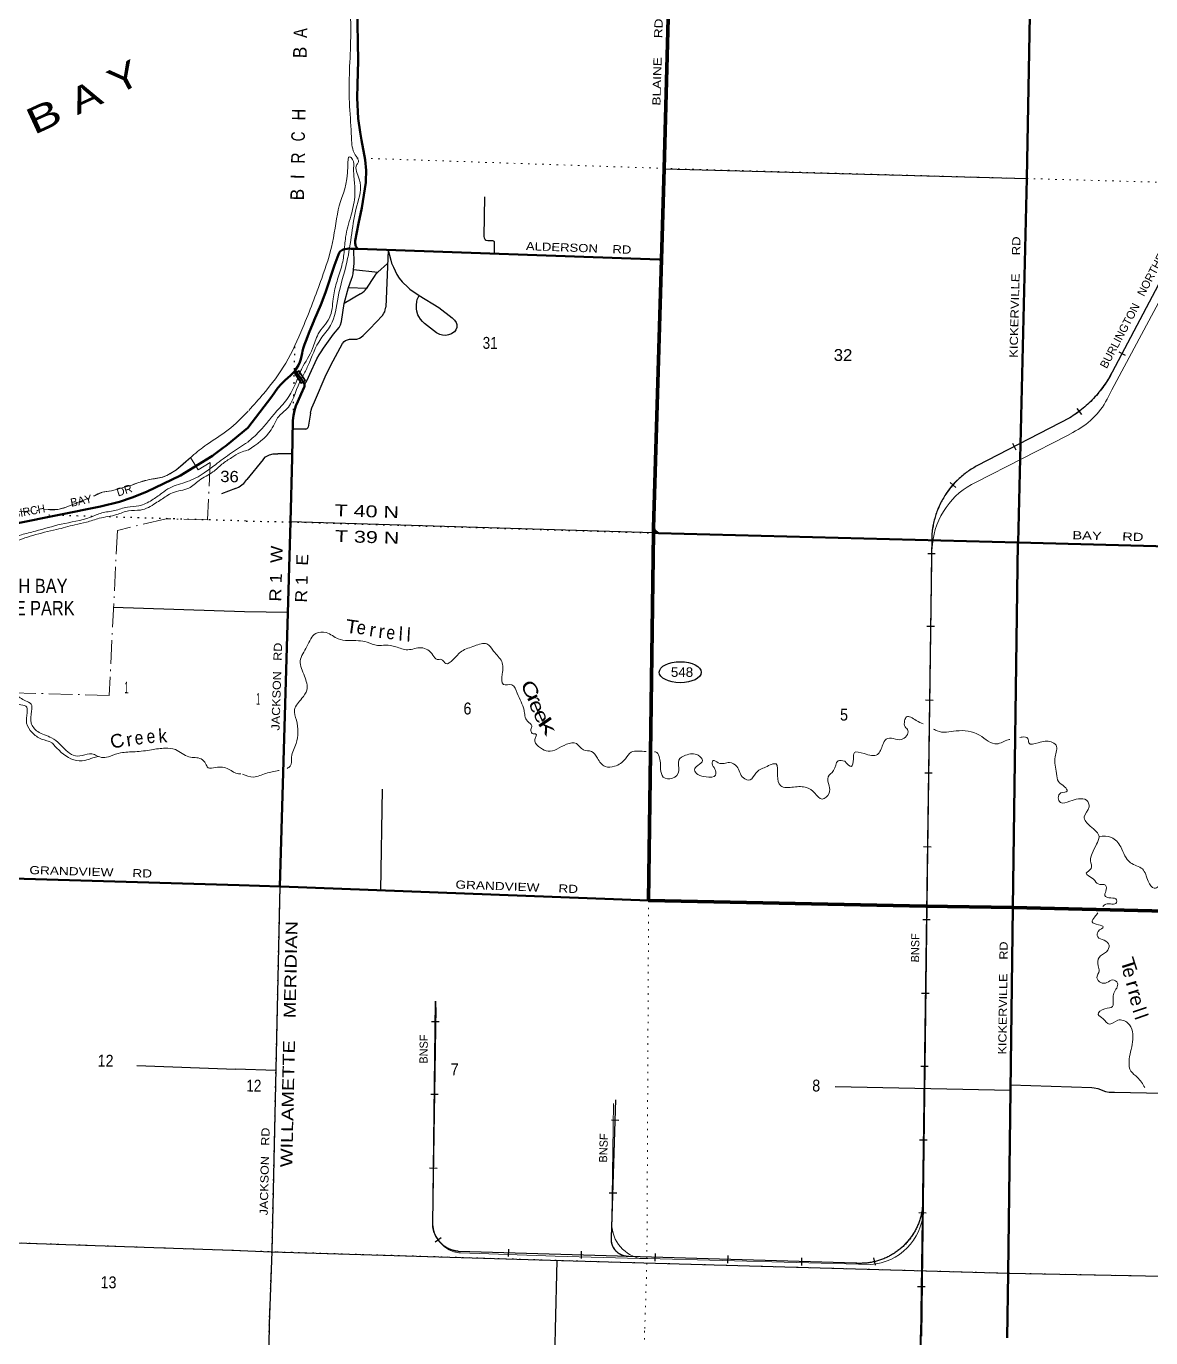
# Model space of a CAD drawing. Header units: feet. Extents: x -489137 to -242534, y 368785 to 558127.
# Drawn here: x -428352 to -411805, y 509412 to 528715 of the extents above; entities that cross this region are included whole.
import ezdxf
from ezdxf.enums import TextEntityAlignment as Align

# ---------------------------------------------------------------- set-up
doc = ezdxf.new("R2010")
doc.units = ezdxf.units.FT
doc.header["$LTSCALE"] = 70
doc.linetypes.add('DOT_DASHED', pattern=[7.7, 5, -1.2, 0.3, -1.2])
doc.linetypes.add('DOTTED', pattern=[1.5, 0.3, -1.2])
for name, color, linetype, lineweight in [('17', 7, 'Continuous', 25), ('23', 7, 'Continuous', 70), ('26', 7, 'Continuous', 40), ('27', 7, 'Continuous', 13), ('29', 7, 'Continuous', 25), ('34', 7, 'Continuous', 25), ('39', 7, 'Continuous', 13), ('44', 7, 'DOT_DASHED', 13), ('6', 7, 'DOTTED', 25), ('61', 7, 'Continuous', 13), ('7', 7, 'DOTTED', 13)]:
    doc.layers.add(name, color=color, linetype=linetype, lineweight=lineweight)
doc.layers.add('30', color=7, linetype='Continuous')
doc.layers.add('41', color=7, linetype='Continuous')

msp = doc.modelspace()

# ---------------------------------------------------------------- linework, layer by layer
at = {"layer": '17'}
msp.add_ellipse((-418728.13, 519207.63), major_axis=(-309.24, 1), ratio=0.500121, dxfattribs=at)
at = {"layer": '23'}
msp.add_line((-419194.21, 515847.13), (-419121.93, 521258.01), dxfattribs=at)
for points in [[(-419005.76, 525281.79), (-418967.14, 526619.25), (-418822.72, 531962.32)], [(-419121.93, 521258.01), (-419119.77, 521332.98), (-419005.76, 525281.79)], [(-413832.12, 515747.47), (-415112.92, 515767.1), (-419194.21, 515847.13)], [(-397826.64, 515307.59), (-398713, 515332.95), (-403236.7, 515462.56), (-408505.8, 515617.67), (-408517.02, 515617.98), (-413832.12, 515747.47)]]:
    msp.add_lwpolyline(points, dxfattribs=at)
at = {"layer": '26'}
for p, q in [((-424273.34, 523478.07), (-424393, 523649.95)), ((-424370.09, 523161.97), (-424355.43, 523193.06)), ((-424621.89, 516052.98), (-425219.02, 516072.45))]:
    msp.add_line(p, q, dxfattribs=at)
for points in [[(-413758.33, 521115.77), (-413629.92, 526475.31), (-413528.18, 531808.81), (-413438.1, 535882.62)], [(-423471.15, 525438.88), (-423476.74, 525444.36), (-423485.64, 525454.68), (-423493.43, 525465.86), (-423500, 525477.8), (-423505.28, 525490.36), (-423509.22, 525503.41), (-423511.78, 525516.79), (-423512.93, 525530.37), (-423512.65, 525543.99), (-423510.95, 525557.51), (-423460.87, 525809.67), (-423415.07, 526044.28), (-423355.64, 526417.41), (-423354.41, 526432.92), (-423351, 526590.91), (-423364.12, 526748.39), (-423419.3, 527036.2), (-423439.55, 527155.18), (-423466.91, 527359.48), (-423480.56, 527661.97), (-423478.16, 527857.8), (-423467.45, 528204.18), (-423481.06, 529022.71)], [(-424420.88, 523620.84), (-424395.48, 523649.32), (-424367.85, 523686.97), (-424344.31, 523727.3), (-424325.11, 523769.87), (-424310.46, 523814.22), (-424300.53, 523859.85), (-424296.3, 523880.6), (-424291.26, 523905.35), (-424285.11, 523930.6), (-424275.39, 523970.47), (-424255.03, 524029.75), (-424246.35, 524055.05), (-424237.04, 524079.75), (-424183.3, 524222.31), (-424121.57, 524373.54), (-424114.93, 524387.48), (-424016.12, 524612.69), (-423948.41, 524794.08), (-423816.79, 525196.58), (-423758.37, 525355.35), (-423753.16, 525366.48), (-423745.16, 525380.09), (-423735.78, 525392.79), (-423725.46, 525404.07), (-423700.49, 525424.08), (-423675.46, 525431.96), (-423659.42, 525436.27), (-423631.14, 525440.77), (-423602.53, 525442.29), (-423573.93, 525440.82), (-423550.99, 525440.01), (-423467, 525437.95), (-419038.91, 525282.96), (-419005.76, 525281.79)], [(-425089, 522805.95), (-424738.33, 523268.06), (-424647.3, 523390.91), (-424600.06, 523448.91), (-424547.02, 523501.66), (-424542.63, 523505.55), (-424464.97, 523576.87), (-424420.88, 523620.83)], [(-424355.43, 523193.06), (-424355.2, 523193.58), (-424306.38, 523304.2)], [(-424306.38, 523304.2), (-424261.92, 523404.93), (-424259.56, 523411.59), (-424257.92, 523418.46), (-424257, 523425.46), (-424256.82, 523432.52), (-424257.38, 523439.56), (-424258.67, 523446.5), (-424260.68, 523453.27), (-424263.38, 523459.8), (-424273.34, 523478.07)], [(-424621.89, 516052.98), (-424465, 521420.27), (-424440, 522364.95), (-424428, 522907.95), (-424427.74, 522914.51), (-424420.69, 522986.75), (-424406.13, 523057.86), (-424384.22, 523127.06), (-424355.43, 523193.06)], [(-428499.63, 521398.88), (-427261.27, 521647.99), (-426981.31, 521714.57), (-426791.35, 521778), (-426580.09, 521860.9), (-426080.65, 522100.78), (-425634.01, 522376.14), (-425609.08, 522391.51), (-425584.01, 522410.51), (-425446.85, 522514.47), (-425421.69, 522533.54), (-425396.85, 522553.88), (-425089.9, 522805.21)], [(-413759, 521115.79), (-419046.96, 521256.02), (-419121.93, 521258.01)], [(-419046.96, 521256.02), (-419069.92, 521270.28), (-419091.05, 521288.6), (-419107.01, 521308.34), (-419119.77, 521332.98)], [(-413832.12, 515747.47), (-413759, 521109.95), (-413758.33, 521115.77)], [(-399037.34, 520735.08), (-403032.93, 520851.58), (-408361.61, 520974.88), (-408367.03, 520975.01), (-408411.61, 520976.11), (-413758.33, 521115.77)], [(-425219.57, 516072.47), (-429884.74, 516212.34)], [(-419194.21, 515847.13), (-424608, 516051.95), (-424621.89, 516052.98)], [(-413918.89, 509412.5), (-413903.39, 510363.94), (-413832.12, 515747.47)]]:
    msp.add_lwpolyline(points, dxfattribs=at)
at = {"layer": '29'}
for p, q in [((-418954, 526618.95), (-413629.95, 526473.28)), ((-421608, 526205.95), (-421617, 525619.95)), ((-421464.49, 525532.96), (-421468, 525367.95)), ((-423027, 525419.95), (-423062.75, 524578.14)), ((-423534, 525132.95), (-423179, 525097.95)), ((-423179, 525097.95), (-423035.27, 525225.31)), ((-423674.76, 524635.52), (-423610, 524871.95)), ((-423610, 524871.95), (-423341, 524859.95)), ((-423434.31, 524775.45), (-423674.76, 524635.52)), ((-423107.13, 524459.39), (-423294.98, 524262.32)), ((-424167.19, 523018.98), (-424204.74, 522812.81)), ((-424238.02, 522784.09), (-424429, 522785.05)), ((-424440, 522421.95), (-424651, 522424.27)), ((-425272.74, 521913.77), (-425476.26, 521833)), ((-419121.93, 521258.01), (-424465, 521420.27)), ((-425142.02, 520098.98), (-427073.71, 520161.2)), ((-424504, 520084.95), (-425141, 520098.95)), ((-423134.07, 515995.95), (-423109, 517486.95)), ((-426723.05, 513420.79), (-425271.7, 513365.9)), ((-424677, 513345.95), (-425273, 513365.95)), ((-416449, 513109.95), (-413870.98, 513056.11)), ((-413867.01, 513135.55), (-412671.96, 513098.11)), ((-429929.4, 510861.29), (-425323.05, 510700.23)), ((-420546, 510551.95), (-420567.09, 509538.1))]:
    msp.add_line(p, q, dxfattribs=at)
for points in [[(-421617, 525619.95), (-421614.76, 525600.21), (-421610.24, 525589.47), (-421600.07, 525573.63), (-421595.55, 525569.68), (-421589.9, 525567.98), (-421561.64, 525562.89), (-421490.43, 525559.5), (-421481.39, 525557.8), (-421475.74, 525555.54), (-421470.65, 525551.58), (-421466.69, 525544.8), (-421464.49, 525532.96)], [(-423534, 525132.95), (-423527.53, 525225.03), (-423530.99, 525439.52)], [(-423027, 525419.95), (-422988.94, 525274.23), (-422974.8, 525229.55), (-422948.24, 525167.92), (-422898.51, 525061.62), (-422863.47, 525008.46), (-422821.08, 524953.61), (-422732.92, 524867.66), (-422705.23, 524845.61), (-422567.89, 524752.31), (-422278.54, 524575.89), (-422086.39, 524422.08), (-422052.47, 524388.15), (-422027.61, 524356.49), (-422014.04, 524323.69), (-422016.3, 524281.85), (-422031, 524246.79), (-422052.48, 524216.25), (-422072.82, 524200.42), (-422092.03, 524190.24), (-422138.38, 524173.28), (-422179.07, 524164.23), (-422226.54, 524166.49), (-422266.1, 524177.8), (-422312.45, 524202.68), (-422490.47, 524337.83), (-422522.68, 524367.8), (-422552.63, 524404.55), (-422576.94, 524442.44), (-422589.93, 524467.88), (-422604.06, 524519.34), (-422609.72, 524556.66), (-422610.85, 524609.81), (-422605.2, 524662.96), (-422599.54, 524691.24), (-422595.02, 524704.81), (-422570.15, 524750.05)], [(-423610, 524871.95), (-423567.94, 524992.33), (-423553.25, 525034.18), (-423543.07, 525069.24), (-423534, 525132.95)], [(-423341, 524859.95), (-423228.85, 525031.92), (-423201.72, 525070.37), (-423179, 525097.95)], [(-423434.31, 524775.45), (-423402.35, 524797.24), (-423380.88, 524814.21), (-423363.92, 524831.17), (-423341, 524859.95)], [(-424257.99, 523436.75), (-424219.56, 523506.87), (-424178.87, 523592.82), (-424077.14, 523819), (-424042.09, 523881.2), (-424013.84, 523925.31), (-423979.94, 523977.33), (-423828.48, 524180.9), (-423749.36, 524280.42), (-423737.48, 524299.07), (-423726.18, 524322.82), (-423710.92, 524370.89), (-423674.76, 524635.52)], [(-423107.13, 524459.39), (-423087.56, 524490.2), (-423077.39, 524511.69), (-423068.35, 524542.22), (-423062.75, 524578.14)], [(-424167.19, 523018.98), (-424159.09, 523064.12), (-424147.22, 523099.74), (-424111.05, 523185.68), (-423939.25, 523590.55), (-423837.52, 523789.59), (-423697.36, 524045.18), (-423675.88, 524074.59), (-423654.41, 524090.42), (-423622.76, 524101.73), (-423594.5, 524109.65), (-423575.29, 524110.77), (-423500.69, 524110.77), (-423487.12, 524110.78), (-423472.43, 524113.04), (-423446.44, 524124.34), (-423421.56, 524140.18), (-423394.44, 524162.79), (-423294.98, 524262.32)], [(-424238.02, 522784.09), (-424225.78, 522788.73), (-424217.01, 522795.23), (-424208.26, 522804), (-424204.74, 522812.81)], [(-424862.5, 522341.41), (-424864, 522339.95), (-425105, 522044.95)], [(-424862.5, 522341.41), (-424830.2, 522376.23), (-424800.81, 522394.32), (-424773.68, 522407.9), (-424717.17, 522421.47), (-424651, 522424.27)], [(-425272.74, 521913.77), (-425229.85, 521931.28), (-425206.16, 521943.7), (-425172.31, 521968.53), (-425152.01, 521986.59), (-425133.95, 522004.65), (-425104.62, 522044.16)], [(-424621.89, 516052.98), (-424681, 513366.95), (-424740.31, 510681.16), (-424779.24, 509618.71)], [(-412671.96, 513098.11), (-412635.42, 513092.56), (-412583.42, 513081.25), (-412470.39, 513038.27), (-412418.4, 513029.23), (-412344, 513025.08)], [(-412344, 513025.08), (-412338, 513024.95), (-408555, 512950.95), (-403219, 512752.95), (-397876, 512630.95), (-394903.19, 512539.93)], [(-425325, 510700.3), (-424743, 510678.95), (-420477, 510551.95), (-413904, 510363.96)], [(-413904, 510363.96), (-408594.77, 510257.83), (-405915, 510188.95)], [(-424779.51, 509618.72), (-424799.6, 508022.78), (-425374.19, 508044.45)], [(-420567.09, 509538.1), (-420662.78, 505249.14), (-420722.47, 502962.46)]]:
    msp.add_lwpolyline(points, dxfattribs=at)
msp.add_arc((-423642.94, 525107.16), 391.85, 321.30493, 324.56816, dxfattribs=at)
at = {"layer": '34', "lineweight": 13}
for p, q in [((-410876.84, 526456.02), (-412371.9, 523624.35)), ((-412996.91, 522953.19), (-414352.88, 522251.12)), ((-415027.75, 521218.58), (-415191, 509430.95)), ((-422369.06, 511135.33), (-422327, 514367.95)), ((-422368.79, 511143.57), (-422320.11, 514271.68)), ((-419739.25, 510882.92), (-419674, 512912.95)), ((-419733.25, 511142.13), (-419708.07, 512858.6)), ((-416146.26, 510510.64), (-421992.97, 510685.29)), ((-415198.47, 509457.59), (-415258.96, 504079.07))]:
    msp.add_line(p, q, dxfattribs=at)
at = {"layer": '34'}
for p, q in [((-412276.83, 523924.58), (-412179.02, 523872.94)), ((-412892.52, 523089.53), (-412825.54, 523001.5)), ((-413839.59, 522580.07), (-413788.73, 522481.84)), ((-414757.16, 522000.54), (-414673.51, 521928.16)), ((-415087.48, 520957.25), (-414976.89, 520955.72)), ((-415099.72, 519885.11), (-414989.12, 519883.58)), ((-415117.37, 518799.46), (-415006.77, 518797.93)), ((-415129.61, 517727.32), (-415019.01, 517725.78)), ((-415147.25, 516641.67), (-415036.65, 516640.13)), ((-415159.49, 515569.52), (-415048.89, 515567.99)), ((-415177.14, 514483.87), (-415066.54, 514482.34)), ((-422277.47, 514062.64), (-422388.07, 514064.07)), ((-415189.37, 513411.73), (-415078.77, 513410.2)), ((-422288.81, 512990.48), (-422399.41, 512991.92)), ((-419630.19, 512610.48), (-419740.75, 512614.04)), ((-415207.02, 512326.08), (-415096.42, 512324.55)), ((-422305.54, 511904.82), (-422416.14, 511906.26)), ((-419662.03, 511538.74), (-419772.58, 511542.3)), ((-415219.26, 511253.94), (-415108.66, 511252.41)), ((-422244.61, 510885.57), (-422333.38, 510819.58)), ((-421256.63, 510716.82), (-421259.93, 510606.26)), ((-420184.82, 510687.41), (-420188.12, 510576.85)), ((-419099.59, 510652.38), (-419102.89, 510541.82)), ((-418027.78, 510622.98), (-418031.08, 510512.42)), ((-416942.55, 510587.95), (-416945.85, 510477.39)), ((-415886.55, 510587.42), (-415862.18, 510479.53)), ((-415236.9, 510168.29), (-415126.3, 510166.76))]:
    msp.add_line(p, q, dxfattribs=at)
for points in [[(-410875.89, 526455.44), (-412370.92, 523623.83), (-412381.92, 523603.2), (-412396.48, 523576.76), (-412411.39, 523550.5), (-412426.95, 523524.66), (-412442.83, 523499.03), (-412459.28, 523473.65)], [(-412459.28, 523473.65), (-412476.06, 523448.47), (-412493.35, 523423.8), (-412510.97, 523399.32), (-412529.01, 523375.21), (-412547.61, 523351.34), (-412566.49, 523327.93), (-412585.85, 523304.62), (-412605.57, 523281.9), (-412625.76, 523259.29), (-412646.32, 523237.28), (-412667.2, 523215.47), (-412688.35, 523194.1), (-412710.08, 523172.99), (-412732.16, 523152.46), (-412754.43, 523132.24), (-412777.27, 523112.27), (-412800.22, 523092.84), (-412823.61, 523073.75), (-412847.49, 523055.16), (-412871.42, 523036.97), (-412895.76, 523019.12), (-412920.61, 523001.77), (-412945.49, 522984.8), (-412970.66, 522968.28), (-412996.36, 522952.23), (-414352.36, 522250.14), (-414371.87, 522239.82), (-414391.02, 522229.1), (-414410.01, 522218.05), (-414428.98, 522206.72), (-414447.6, 522195), (-414465.95, 522183.01), (-414484.29, 522170.73), (-414502.27, 522158.06), (-414519.99, 522145.11), (-414537.62, 522131.77), (-414554.87, 522118.22), (-414572, 522104.44), (-414588.89, 522090.21), (-414605.38, 522075.77), (-414621.71, 522060.98), (-414637.8, 522046.04), (-414653.65, 522030.65), (-414669.18, 522015.15), (-414684.46, 521999.2), (-414699.4, 521983.14), (-414714.17, 521966.76), (-414728.55, 521950.15), (-414742.63, 521933.27), (-414756.48, 521916.22), (-414769.99, 521898.78), (-414783.27, 521881.17), (-414796.16, 521863.36), (-414808.81, 521845.36), (-414821.01, 521827.05), (-414832.98, 521808.56), (-414844.61, 521789.97), (-414855.95, 521771.11), (-414866.89, 521752.03), (-414877.55, 521732.66), (-414887.92, 521713.31), (-414897.84, 521693.62), (-414907.41, 521673.82), (-414916.76, 521653.86), (-414925.67, 521633.86), (-414934.21, 521613.46), (-414942.48, 521593.07), (-414950.24, 521572.52), (-414957.83, 521551.91), (-414964.96, 521530.98), (-414971.71, 521510.11), (-414978.1, 521489.12), (-414984.21, 521467.87), (-414989.76, 521446.62), (-414995.14, 521425.33), (-415000, 521403.87), (-415004.64, 521382.24), (-415008.77, 521360.74), (-415012.51, 521339.02), (-415015.96, 521317.3), (-415019.07, 521295.47), (-415021.62, 521273.66), (-415023.94, 521251.68), (-415025.87, 521229.77), (-415026.65, 521218.53), (-415189.82, 509436.35)], [(-422092.15, 510705.46), (-422098.98, 510707.91), (-422105.77, 510710.44), (-422112.54, 510713.13), (-422119.23, 510715.9), (-422125.89, 510718.83), (-422132.47, 510721.84), (-422139.04, 510724.98), (-422145.51, 510728.23), (-422151.92, 510731.6), (-422158.3, 510735.05), (-422164.62, 510738.66), (-422170.88, 510742.35), (-422177.05, 510746.16), (-422183.18, 510750.05), (-422189.2, 510754.11), (-422195.18, 510758.22), (-422201.06, 510762.43), (-422206.9, 510766.75), (-422212.64, 510771.19), (-422218.32, 510775.74), (-422223.92, 510780.33), (-422229.43, 510785.09), (-422234.83, 510789.92), (-422240.19, 510794.82), (-422245.43, 510799.8), (-422250.6, 510804.94), (-422255.7, 510810.11), (-422260.65, 510815.4), (-422265.56, 510820.72), (-422270.38, 510826.21), (-422275.06, 510831.71), (-422279.65, 510837.3), (-422284.19, 510843.01), (-422288.56, 510848.79), (-422292.88, 510854.6), (-422297.07, 510860.53), (-422301.21, 510866.53), (-422305.17, 510872.57), (-422309.05, 510878.71), (-422312.84, 510884.9), (-422316.53, 510891.16), (-422320.06, 510897.48), (-422323.54, 510903.89), (-422326.89, 510910.33), (-422330.1, 510916.85), (-422333.18, 510923.38), (-422336.18, 510929.99), (-422339.1, 510936.64), (-422341.84, 510943.36), (-422344.49, 510950.1), (-422347.01, 510956.93), (-422349.45, 510963.79), (-422351.7, 510970.67), (-422353.89, 510977.58), (-422355.93, 510984.53), (-422357.85, 510991.55), (-422359.64, 510998.55), (-422361.35, 511005.64), (-422362.89, 511012.71), (-422364.34, 511019.85), (-422365.62, 511026.98), (-422366.81, 511034.14), (-422367.88, 511041.29), (-422368.83, 511048.52), (-422369.6, 511055.72), (-422370.29, 511062.92), (-422370.85, 511070.2), (-422370.97, 511072.32), (-422328.09, 514367.96)], [(-419486.26, 510609.1), (-419490.66, 510609.04), (-419495.03, 510609.1), (-419499.4, 510609.23), (-419503.8, 510609.41), (-419508.18, 510609.68), (-419512.53, 510610.04), (-419516.91, 510610.44), (-419521.27, 510610.94), (-419525.6, 510611.53), (-419529.96, 510612.18), (-419534.28, 510612.91), (-419538.58, 510613.69), (-419542.9, 510614.58), (-419547.16, 510615.53), (-419551.42, 510616.57), (-419555.66, 510617.65), (-419559.91, 510618.84), (-419564.1, 510620.07), (-419568.3, 510621.41), (-419572.43, 510622.79), (-419576.58, 510624.26), (-419580.68, 510625.8), (-419584.76, 510627.42), (-419588.81, 510629.08), (-419592.83, 510630.85), (-419596.83, 510632.67), (-419600.79, 510634.56), (-419604.72, 510636.51), (-419608.59, 510638.56), (-419612.45, 510640.64), (-419616.26, 510642.79), (-419620.03, 510645.02), (-419623.77, 510647.32), (-419627.47, 510649.69), (-419631.14, 510652.09), (-419634.75, 510654.6), (-419638.31, 510657.16), (-419641.85, 510659.76), (-419645.31, 510662.41), (-419648.75, 510665.17), (-419652.13, 510667.95), (-419655.46, 510670.81), (-419658.74, 510673.7), (-419661.99, 510676.68), (-419665.15, 510679.69), (-419668.27, 510682.76), (-419671.37, 510685.9), (-419674.36, 510689.09), (-419677.32, 510692.31), (-419680.22, 510695.6), (-419683.1, 510698.95), (-419685.86, 510702.32), (-419688.58, 510705.77), (-419691.26, 510709.23), (-419693.89, 510712.76), (-419696.41, 510716.34), (-419698.91, 510719.97), (-419701.33, 510723.62), (-419703.68, 510727.32), (-419705.95, 510731.06), (-419708.18, 510734.83), (-419710.35, 510738.64), (-419712.43, 510742.51), (-419714.46, 510746.4), (-419716.4, 510750.33), (-419718.3, 510754.3), (-419720.11, 510758.29), (-419721.86, 510762.3), (-419723.54, 510766.34), (-419725.13, 510770.44), (-419726.66, 510774.54), (-419728.14, 510778.69), (-419729.52, 510782.84), (-419730.85, 510787.04), (-419732.07, 510791.23), (-419733.25, 510795.46), (-419734.35, 510799.69), (-419735.38, 510803.97), (-419736.3, 510808.26), (-419737.18, 510812.53), (-419737.98, 510816.87), (-419738.71, 510821.18), (-419739.35, 510825.52), (-419739.91, 510829.88), (-419740.41, 510834.22), (-419740.83, 510838.59), (-419741.16, 510842.98), (-419741.43, 510847.35), (-419741.63, 510851.72), (-419741.73, 510856.12), (-419741.79, 510860.51), (-419741.73, 510864.89), (-419741.6, 510869.26), (-419741.42, 510873.66), (-419741.15, 510878.04), (-419740.79, 510882.39), (-419740.39, 510886.77), (-419740.16, 510888.55), (-419675.09, 512912.98)], [(-415170.42, 511279.44), (-415171.08, 511275.74), (-415173.91, 511259.77), (-415177.12, 511243.92), (-415180.59, 511228.18), (-415184.35, 511212.36), (-415188.37, 511196.74), (-415192.58, 511181.15), (-415197.15, 511165.57), (-415202, 511150.2), (-415207.11, 511134.85), (-415212.42, 511119.6), (-415218.09, 511104.37), (-415223.92, 511089.35), (-415230.13, 511074.35), (-415236.52, 511059.54), (-415243.18, 511044.76), (-415250.11, 511030.17), (-415257.29, 511015.71), (-415264.67, 511001.34), (-415272.41, 510987.09), (-415280.33, 510972.95), (-415288.51, 510959.01), (-415296.87, 510945.17), (-415305.59, 510931.55), (-415314.49, 510918.03), (-415323.55, 510904.71), (-415332.89, 510891.49), (-415342.51, 510878.48), (-415352.38, 510865.59), (-415362.34, 510852.89), (-415372.65, 510840.39), (-415383.13, 510828.09), (-415393.8, 510815.89), (-415404.64, 510803.99), (-415415.83, 510792.2), (-415427.11, 510780.61), (-415438.64, 510769.31), (-415450.26, 510758.11), (-415462.24, 510747.12), (-415474.29, 510736.41), (-415486.51, 510725.91), (-415499.01, 510715.5), (-415511.67, 510705.48), (-415524.41, 510695.57), (-415537.41, 510685.95), (-415550.59, 510676.43), (-415563.84, 510667.28), (-415577.34, 510658.35), (-415590.94, 510649.61), (-415604.71, 510641.05), (-415618.62, 510632.89), (-415632.73, 510624.83), (-415646.91, 510617.04), (-415661.25, 510609.57), (-415675.67, 510602.36), (-415690.25, 510595.35), (-415704.92, 510588.53), (-415719.75, 510582.1), (-415734.67, 510575.86), (-415749.74, 510569.91), (-415764.9, 510564.14), (-415780.12, 510558.76), (-415795.42, 510553.56), (-415810.8, 510548.65), (-415826.35, 510544.03), (-415841.87, 510539.69), (-415857.57, 510535.54), (-415873.25, 510531.76), (-415889.08, 510528.19), (-415904.9, 510524.98), (-415920.81, 510521.96), (-415936.69, 510519.22), (-415952.74, 510516.77), (-415968.76, 510514.69), (-415984.77, 510512.79), (-416000.95, 510511.19), (-416017.01, 510509.85), (-416033.16, 510508.8), (-416049.37, 510508.13), (-416065.46, 510507.63), (-416081.64, 510507.41), (-416097.88, 510507.59), (-416114.02, 510507.93), (-416130.14, 510508.55), (-416146.31, 510509.54), (-421993.03, 510684.19), (-422000.3, 510684.88), (-422007.49, 510685.73), (-422014.67, 510686.71), (-422021.88, 510687.77), (-422029.04, 510688.99), (-422036.14, 510690.35), (-422043.27, 510691.77), (-422050.36, 510693.36), (-422057.38, 510695.08), (-422064.44, 510696.92), (-422071.4, 510698.89), (-422078.36, 510700.92), (-422085.3, 510703.13), (-422092.15, 510705.46)], [(-415189.83, 509436.35), (-415257.86, 504079.05)]]:
    msp.add_lwpolyline(points, dxfattribs=at)
at = {"layer": '34', "lineweight": 13}
for points in [[(-410884.41, 526143.35), (-412375.82, 523363.57), (-412446.29, 523224.65)], [(-412950.71, 522737.39), (-413031.36, 522692.7), (-414376, 522005.33)], [(-415018.55, 521095.46), (-415018.78, 521094.25), (-415030.23, 520949.34), (-415172.86, 509437.5)], [(-419328.7, 510581.23), (-420567.1, 510613.68), (-421963.85, 510660.92)], [(-415924.71, 510492.38), (-419203.11, 510577.94), (-419328.7, 510581.23)]]:
    msp.add_lwpolyline(points, dxfattribs=at)
for centre, radius, start, end in [((-413903.74, 524424.27), 1728.12, 301.65145, 332.42685), ((-413479.43, 523789.45), 1177.44, 296.68205, 331.33526), ((-413768.75, 521132.52), 1261.94, 117.57339, 176.08921), ((-413889.29, 520979.67), 1135.28, 115.38568, 174.20729), ((-421899.79, 511116.17), 469.8, 176.65567, 237.71356), ((-419211.02, 511092.45), 524.59, 174.56543, 257.03679), ((-416084.16, 511434.21), 925.65, 266.15346, 350.38778), ((-415975.88, 511314.93), 824.13, 273.55983, 357.00642), ((-421955.99, 511098.36), 414.72, 174.79889, 264.88432), ((-419490.49, 510860.35), 250.18, 173.77659, 270.9647), ((-421931.94, 511093.3), 433.55, 239.69222, 265.77917)]:
    msp.add_arc(centre, radius, start, end, dxfattribs=at)
at = {"layer": '39'}
for points in [[(-424912.62, 532139.88), (-424551.79, 531721.93), (-424319.53, 531321.84), (-424028.8, 530730.51), (-423834.37, 530221.42), (-423701.49, 529816.46), (-423616.36, 529318.84), (-423577.07, 528554.23), (-423595.26, 528061.92), (-423596.96, 527591.7), (-423568.13, 527131.25), (-423538.78, 526879.56), (-423499.12, 526801.7), (-423461.68, 526720.52), (-423486.49, 526680.29), (-423450.61, 526465), (-423487.87, 526070.21), (-423562.05, 525666.71), (-423633.8, 525243), (-423763.75, 524727.72), (-423872.22, 524311.5), (-424018.56, 524112.62), (-424206.64, 523718.38), (-424284.19, 523564.5)], [(-424323.9, 523620.03), (-424295.49, 523678.18), (-424137.87, 523970.16), (-424054.15, 524186.02), (-423891.14, 524421.19), (-423835, 524702.24), (-423787.54, 524936.78), (-423713.78, 525166.95), (-423674.63, 525385.37), (-423651.61, 525610.08), (-423576.88, 525919.28), (-423518.74, 526198.28), (-423522.09, 526421.28), (-423533.77, 526626.14), (-423552.45, 526756.09), (-423592.51, 526795.08), (-423618.5, 526659.6), (-423745.26, 526073.34), (-423845.1, 525533.38), (-424003.6, 525004.27), (-424282.05, 524280), (-424533.69, 523758.1), (-424857.4, 523310.04), (-425077.36, 523059.36)], [(-425091.17, 522593.34), (-424923.05, 522749.4), (-424803.79, 522887.8), (-424684.48, 523030.26), (-424517.94, 523222.81), (-424323.9, 523620.03)], [(-424284.19, 523564.5), (-424330.06, 523473.48), (-424531.99, 523068.94), (-424640.64, 522968.92), (-424684.12, 522894.45), (-424748.43, 522773.62), (-425084.47, 522477.73)], [(-425086.15, 523051.1), (-425379.45, 522775.51), (-425696.43, 522557.38), (-425909.44, 522388.36), (-426075.58, 522240.92), (-426343.12, 522080.81), (-426540.04, 522043.21), (-426676.2, 522006.74), (-426800.31, 521961.86)], [(-425094.04, 522590.74), (-425331.78, 522436.52), (-425569.17, 522261.78), (-425732.9, 522140.64), (-425983.78, 522012.69), (-426236.11, 521923.25), (-426356.74, 521841.99), (-426501.95, 521740.83), (-426693.48, 521656.56), (-426863.82, 521636.8), (-427050.79, 521586.91), (-427239.59, 521551.21), (-427406.5, 521488.87), (-427839.2, 521385.89), (-428217.23, 521284.13), (-428420.46, 521230.42), (-428691.27, 521123.02), (-428911.64, 521004.75), (-429240.85, 520780.72), (-429522.47, 520626.9), (-429639.81, 520529.4), (-429794.69, 520368.14), (-429890.72, 520225.2), (-429935, 520104.32), (-430018.94, 520040.74), (-430087.21, 519940.47), (-430128.97, 519853.98), (-430191.37, 519739.45), (-430196.43, 519670.65), (-430151.64, 519688.22), (-430085.54, 519778.39), (-430043.51, 519883.1), (-429999.97, 519953.35), (-429897.71, 520024.76), (-429853.42, 520145.65), (-429790.98, 520262.21), (-429702.2, 520380.4), (-429507.35, 520553.75), (-429274.42, 520700.2), (-429013.19, 520844.2), (-428784.07, 521006.91), (-428559.87, 521110.95), (-428254.58, 521221.89), (-427907.15, 521307.9), (-427636.9, 521376.82), (-427466.29, 521414.8), (-427277.17, 521472.77), (-427021.3, 521527.73), (-426846.38, 521583.88), (-426668.04, 521594.98), (-426447.96, 521695.47), (-426288.52, 521800.46), (-426198.72, 521849.77), (-425958.86, 521917.12), (-425807.39, 522030.34), (-425605.15, 522154.96), (-425471.91, 522268.45), (-425328.75, 522367.61), (-425200.11, 522442.68), (-425096.55, 522474.15)], [(-427098.8, 521875.86), (-427247.31, 521853.15), (-427349.58, 521805.72)], [(-427762.21, 521637.89), (-427931.24, 521597.92), (-428028.99, 521601.13)], [(-430053.99, 519858.95), (-429972.55, 519752.41), (-429825.84, 519679.34), (-429685.77, 519705.63), (-429587.28, 519657.58), (-429541.83, 519581.96), (-429417.97, 519540.35), (-429358.84, 519498.22), (-429270.49, 519448.3), (-429209.75, 519449.43), (-429130.16, 519492.81), (-429043.13, 519491.52), (-428888.09, 519434.53), (-428789.25, 519378.77), (-428731.86, 519315.01), (-428638.21, 519218.14), (-428572.75, 519126.02), (-428552.39, 518996.08), (-428499.34, 518885.91), (-428363.11, 518788.69), (-428280.84, 518738.85), (-428274.26, 518635.45), (-428278.86, 518459.29), (-428183.52, 518334.31), (-427978.39, 518242.15), (-427860.25, 518153.3), (-427762.47, 518056.64), (-427660.26, 517986.26), (-427526.71, 517982.26), (-427386.64, 518008.54), (-427312.17, 517979.08), (-427223.5, 517951.43), (-427113.85, 517974.12), (-426963.37, 518020.5), (-426748.53, 518037.58), (-426509.23, 518066.45), (-426304.42, 518089.75), (-426156.94, 518069.33), (-425958.12, 517961.05), (-425778.37, 517932.06), (-425712.59, 517862.21), (-425677.02, 517802.94), (-425565.64, 517805.35), (-425373.69, 517780.22), (-425228.95, 517711.23), (-425192.29, 517710.16)], [(-429807.96, 519678.1), (-429743.33, 519645.71), (-429660.83, 519612.08), (-429593.14, 519534.1), (-429520.81, 519496.57), (-429413.72, 519482.83), (-429317.61, 519410.51), (-429217.21, 519354.33), (-429150.33, 519359.42), (-429123.34, 519405.61), (-429068.46, 519421), (-428893.32, 519353.59), (-428817.57, 519273.47), (-428751.7, 519209.7), (-428687.55, 519166.21), (-428629, 519017.47), (-428574.56, 518864.74), (-428457.04, 518733.36), (-428356.17, 518709.59), (-428337.36, 518612.08), (-428345.71, 518456.23), (-428264.69, 518321.34), (-428128.46, 518224.11), (-427973.44, 518166.55), (-427928.76, 518121.88), (-427653.14, 517919.31), (-427489.32, 517908.78), (-427373.39, 517945.55), (-427291.19, 517968.3)], [(-424513.41, 517792.61), (-424468.46, 517824.63), (-424446.55, 517958.14), (-424381.25, 518160.03), (-424377.08, 518500.5), (-424403.57, 518654.86), (-424294.08, 518823.79), (-424223.68, 518944.55), (-424257.66, 519149.68), (-424319.78, 519373.39), (-424221.9, 519587.05), (-424089.84, 519777.99), (-423937.67, 519790.33), (-423760.42, 519698.99), (-423464.82, 519671.08), (-423335.36, 519649.23), (-423183.91, 519602.8), (-423066.32, 519605.43), (-422914.57, 519583.31), (-422736.74, 519538.58), (-422539.76, 519568.62), (-422366.78, 519459.09), (-422306.75, 519395.53), (-422245.93, 519396.82), (-422175.74, 519335.16), (-422075.76, 519388.67), (-421942.45, 519516.76), (-421752.98, 519595.54), (-421574.26, 519623.77), (-421474.22, 519517.15), (-421354.48, 519363.68), (-421346.6, 519179.14), (-421330.22, 519026.92), (-421206.64, 519021.37), (-421129.07, 518900.84), (-421026.73, 518650.29), (-420976.02, 518487.52), (-420912.01, 518417.83), (-420924.82, 518365.28), (-420907.27, 518308.32), (-420846.65, 518293.39), (-420859.4, 518244.9), (-420868.13, 518194.34), (-420784.22, 518094), (-420673.35, 518044.01), (-420400.47, 518148.11), (-420254.43, 518156.47), (-420154.18, 518066.07), (-420034.88, 518042.32), (-419946.93, 517941.94), (-419832.87, 517820.96), (-419695.01, 517823.34), (-419535.54, 517934.91), (-419451.26, 518031.17), (-419349.73, 518046.15), (-419227.83, 518041.81)], [(-416307.04, 517899.7), (-416210.71, 517821.51), (-416179.02, 517926.52), (-416165.64, 518025.68), (-416023.95, 518009.77), (-415827.49, 517997.24), (-415746.67, 518142.2), (-415699.09, 518220.67), (-415593.55, 518231.54), (-415472.1, 518217.91), (-415377.27, 518348.5), (-415419.13, 518405.76), (-415426.17, 518493), (-415399.13, 518549.43), (-415255.83, 518499.04), (-415151.39, 518446.26)], [(-415000.42, 518369.97), (-414947.62, 518343.28), (-414669.92, 518343.95), (-414324.08, 518280.97), (-414068.23, 518152.19), (-413903.3, 518213.02), (-413877.74, 518217.96)], [(-413729.28, 518246.64), (-413696.07, 518253.06), (-413613.22, 518231.79), (-413599.83, 518166.76), (-413461.97, 518169.14), (-413269.26, 518180.99), (-413198.9, 518133.51), (-413211.12, 517963.4), (-413191.82, 517717.92), (-413162.89, 517597.98), (-413072.6, 517521.89), (-413034.87, 517458.59), (-413126.41, 517431.33), (-413165.81, 517358.84), (-413134.2, 517291.57), (-412996.17, 517308.13), (-412868.04, 517343.06), (-412750.72, 517323.39), (-412711.38, 517225.62), (-412784.1, 517080.57), (-412694.58, 516941.66), (-412564.76, 516784.01), (-412602.55, 516677.04), (-412665.04, 516539.97), (-412690.7, 516430.83), (-412683.98, 516317.25), (-412753.7, 516251.21), (-412647.38, 516160.73), (-412579.32, 516090.99), (-412470.1, 516071.42), (-412465.09, 515984.2), (-412482.1, 515919.55), (-412393.32, 515886.04), (-412306.52, 515856.61), (-412309.02, 515818.13), (-412465.4, 515793.68), (-412509.46, 515757.58)], [(-419109.17, 518037.59), (-419090.39, 518036.92), (-419038.52, 517969.4), (-419016.5, 517780.63), (-418977.38, 517664.63), (-418843.82, 517646.79), (-418747.21, 517757.09), (-418749.35, 517913.19), (-418649.15, 517984.94), (-418462.68, 517984.7), (-418400.79, 517906.92), (-418468.54, 517836.8), (-418520, 517772.57), (-418470.18, 517703.05), (-418346.97, 517667.1), (-418208.81, 517693.79), (-418217.86, 517783.08), (-418259.42, 517864.67), (-418242.67, 517909.05), (-418168.1, 517873.69), (-418001.82, 517879.77), (-417897.13, 517821.75), (-417799.88, 517652.34), (-417698.87, 517624.76), (-417616.59, 517723.07), (-417471.58, 517812.52), (-417316.98, 517857.26), (-417296.75, 517688.78), (-417249.97, 517536.2), (-417059.66, 517517.67), (-416869.21, 517511.3), (-416748.6, 517428.76), (-416640.23, 517340.28), (-416537.83, 517426.19), (-416536.49, 517535.63), (-416553.12, 517667.58), (-416470.91, 517759.82), (-416406.33, 517902.94), (-416307.04, 517899.7)], [(-425171.19, 517709.54), (-425007.55, 517664.98), (-424824.46, 517719.51), (-424637.49, 517759.8), (-424629.91, 517761.57)], [(-412567.48, 516790.69), (-412384.46, 516775.73), (-412246.31, 516636.23), (-412103.22, 516403.42), (-411927.99, 516312.11), (-411841.03, 516130.66), (-411753.09, 516028.25), (-411614.17, 516117.77), (-411473.56, 516178.89), (-411291.7, 516298.29), (-411230.52, 516494.15), (-411139.44, 516649.12), (-410970.11, 516738.27), (-410742.83, 516759.83), (-410535.57, 516635.69), (-410356.94, 516325.44), (-410265.68, 516164.2), (-410072.97, 516176.05), (-409872.55, 516321.57), (-409777.97, 516376.23)], [(-412582.25, 515667.91), (-412629.83, 515607.18), (-412669.26, 515532.67), (-412572.47, 515490.95), (-412503.94, 515459.72), (-412579.74, 515393.75), (-412584.79, 515312.74), (-412490.13, 515262.94), (-412418.06, 515189.1), (-412455.71, 515094.29), (-412566.19, 515010.51), (-412579.89, 514885.01), (-412564.57, 514811.85), (-412596.21, 514710.89), (-412540.33, 514639.27), (-412451.13, 514640.21), (-412363.46, 514681.71), (-412295, 514631.95), (-412347, 514485.95), (-412358.83, 514397.89), (-412368.27, 514288.56), (-412480.16, 514255.46), (-412580.53, 514169.52), (-412504.27, 514107.79), (-412418.06, 514029.72), (-412289.69, 514084.91), (-412142.21, 514044.61), (-412072.65, 513766.08), (-412124.84, 513476.87), (-412096.17, 513334.64), (-411999.99, 513244.29), (-411892.79, 513093.56)], [(-425753.17, 506316.08), (-425840.71, 506454.64), (-425938.58, 506610.72), (-426072.1, 506804.05), (-426196.36, 506958.7), (-426377.34, 507205.73), (-426501.36, 507370.5), (-426703.52, 507577.51), (-426915.45, 507800.94), (-427135.98, 508002.3), (-427332.7, 508180.84), (-427510.47, 508300.24), (-427670.32, 508405.07), (-427880.75, 508515.08), (-428058.8, 508622.34), (-428231.97, 508765.93), (-428316.51, 508883.24), (-428452.97, 509036.14), (-428604.69, 509231.9), (-428734.56, 509317.83), (-428882.57, 509408.21), (-428960.24, 509470.7), (-429019.49, 509540.87), (-429086.07, 509645.63), (-429099.57, 509676.31)]]:
    msp.add_spline(points, degree=3, dxfattribs=at)
at = {"layer": '44'}
for points in [[(-425933.16, 522368.38), (-425820.29, 522186.07), (-425644.21, 522294.5), (-425682.91, 521450.28), (-426291.46, 521466.74), (-427009.49, 521294.75), (-427132.31, 518866.52), (-430676.82, 518962.8)], [(-428630.72, 521555.35), (-428028.99, 521601.13), (-427887.53, 521601.35), (-427762.21, 521637.89), (-427349.58, 521805.72), (-427228.14, 521859.84), (-427098.8, 521875.86), (-426800.31, 521961.86), (-426710.97, 521994.95), (-426556.5, 522039.06), (-426349.64, 522078.9), (-426280.55, 522104.42), (-426151.71, 522181.05), (-425933.16, 522368.38)]]:
    msp.add_lwpolyline(points, dxfattribs=at)
at = {"layer": '6'}
for p, q in [((-424403.04, 523999.74), (-424416.72, 523430.01)), ((-427379.19, 521500.22), (-428017.89, 521519.25)), ((-425117.29, 521432.84), (-427179.97, 521494.29))]:
    msp.add_line(p, q, dxfattribs=at)
for points in [[(-424420.01, 523293.24), (-424465, 521420.27), (-424621.89, 516052.98), (-424740.31, 510681.16), (-424779.24, 509618.71)], [(-425117.29, 521432.84), (-424465, 521420.27), (-419121.93, 521258.01), (-413758.33, 521115.77), (-408386.61, 520975.46), (-403028.95, 520845.45), (-397714.07, 520697.72), (-394759.2, 520591.89)], [(-424779.51, 509618.72), (-424850.04, 505337), (-424859.21, 504865.01)]]:
    msp.add_lwpolyline(points, dxfattribs=at)
at = {"layer": '61'}
for p, q in [((-424403.29, 523605.26), (-424340.96, 523646.97)), ((-424304.02, 523457.59), (-424403.04, 523605.56)), ((-424340.3, 523646.64), (-424241.45, 523498.94)), ((-424241.48, 523499.39), (-424303.81, 523457.68))]:
    msp.add_line(p, q, dxfattribs=at)
msp.add_lwpolyline([(-424391.88, 523603.27), (-424342.85, 523636.08), (-424252.75, 523501.46), (-424301.79, 523468.64)], close=True, dxfattribs=at)
at = {"layer": '7'}
msp.add_line((-430308.9, 510873.6), (-425323.05, 510700.23), dxfattribs=at)
for points in [[(-418627.83, 538792.6), (-418674.56, 537279.1), (-418824.72, 531964.43), (-418971.15, 526623.36), (-419121.93, 521258.01), (-419194.21, 515847.13), (-419218.94, 510512.68), (-419251.74, 509513.09)], [(-413437.7, 535879.85), (-413526.08, 531814.87), (-413629.95, 526473.28), (-413758.33, 521115.77), (-413832.12, 515747.47), (-413902.42, 510437.21), (-413918.88, 509412.5)], [(-423486.24, 526775.94), (-418971.15, 526623.36), (-413629.95, 526473.28), (-408331.26, 526327.77), (-402900.61, 526198.91), (-398220.54, 526047.97)], [(-435460.59, 516376.77), (-429884.74, 516212.34), (-425219.57, 516072.48)], [(-394854.83, 515244.55), (-397826.64, 515307.59), (-403236.7, 515462.56), (-408517.02, 515617.98), (-413832.12, 515747.47), (-419194.21, 515847.13), (-424621.89, 516052.98), (-425220.01, 516072.49)], [(-425325, 510700.3), (-424666.05, 510677.47), (-419218.94, 510512.68), (-413906.11, 510362.95), (-413900.02, 510362.83)], [(-413900.02, 510362.83), (-408594.77, 510257.83), (-403222.95, 510125.62), (-397934.41, 509978.21), (-394950.57, 509890.88)], [(-419251.84, 509513.18), (-419356.16, 505193.51), (-419352.52, 502028.67)]]:
    msp.add_lwpolyline(points, dxfattribs=at)

# ---------------------------------------------------------------- texts
at = {"layer": '17', "width": 1.25}
msp.add_text('BLAINE     RD', height=120, rotation=88.43, dxfattribs=at).set_placement((-419020.27, 527545.8))
at = {"layer": '17', "width": 1.05}
msp.add_text('548', height=140, dxfattribs=at).set_placement((-418702.08, 519139.32), align=Align.CENTER)
at = {"layer": '27'}
for s, rotation, width, p in [('ALDERSON    RD', 357.995, 1.2, (-421000.68, 525420.46)), ('KICKERVILLE     RD', 88.627, 1.2, (-413764.56, 523833.6)), ('BIRCH', 10.374, 0.95, (-428532.27, 521476.45)), ('BAY     RD', 358.504, 1.35, (-412960.05, 521164.94)), ('JACKSON   RD', 88.326, 1.15, (-424624.79, 518349.37)), ('GRANDVIEW     RD', 358.312, 1.25, (-428306.7, 516237.23)), ('GRANDVIEW     RD', 357.833, 1.25, (-422037.78, 516024.76)), ('KICKERVILLE    RD', 89.242, 1.15, (-413930.79, 513582.19))]:
    msp.add_text(s, height=120, rotation=rotation, dxfattribs=dict(at, width=width)).set_placement(p)
for s, rotation, p in [('DR', 17.311, (-427000.78, 521793.07)), ('BAY', 11.374, (-427688.76, 521642.45))]:
    msp.add_text(s, height=120, rotation=rotation, dxfattribs=at).set_placement(p)
at = {"layer": '30', "width": 1.15}
msp.add_text('JACKSON   RD', height=120, rotation=88.737, dxfattribs=at).set_placement((-424798.51, 511212.95))
at = {"layer": '34'}
for s, rotation, p in [('NORTHERN', 62.167, (-411905.88, 524729.69)), ('BURLINGTON', 62.167, (-412453.35, 523667.8)), ('BNSF', 89.207, (-415214.24, 514936.47)), ('BNSF', 89.255, (-422447.32, 513446.28)), ('BNSF', 88.159, (-419805.08, 511990))]:
    msp.add_text(s, height=120, rotation=rotation, dxfattribs=at).set_placement(p)
at = {"layer": '41'}
for s, rotation, width, p in [('A', 88.897, 0.8, (-424218.8, 528614.31)), ('B', 88.897, 0.95, (-424224.32, 528327.74)), ('H', 88.897, 0.9, (-424241.55, 527412.42)), ('C', 88.897, 0.75, (-424251.59, 527091.29)), ('R', 88.897, 0.85, (-424253.11, 526772.73)), ('B', 88.897, 0.95, (-424264.6, 526235.98)), ('T', 352.164, 1.15, (-423571.25, 519779.51)), ('e', 351.622, 0.9, (-423432.44, 519767.8)), ('e', 353.643, 0.85, (-422996.93, 519693.81)), ('C', 302.519, 1.4, (-421020.23, 518902.25)), ('r', 296.74, 1.55, (-420960.76, 518776.77)), ('e', 291.753, 1.25, (-420927.61, 518670.86)), ('e', 294.233, 1.3, (-420859.4, 518522.01)), ('k', 304.482, 1.85, (-420765.28, 518357.83)), ('C', 17.045, 1.05, (-426986.18, 518101.81)), ('r', 9.163, 1.05, (-426819.9, 518120.77)), ('e', 6.474, 0.85, (-426682.12, 518145.46)), ('e', 6.671, 0.85, (-426506.62, 518166.1)), ('k', 3.983, 0.95, (-426337.16, 518173.01)), ('T', 287.69, 1.35, (-412223.54, 514869.85)), ('r', 286.85, 1.25, (-412158.85, 514590.16)), ('r', 287.023, 1.25, (-412126.53, 514463.73)), ('e', 284.023, 1.05, (-412103.24, 514353.6))]:
    msp.add_text(s, height=200, rotation=rotation, dxfattribs=dict(at, width=width)).set_placement(p, align=Align.CENTER)
for s, rotation, width, p in [('Y', 27.951, 1.3, (-427019.3, 527691.62)), ('A', 24.751, 1.3, (-427603.28, 527403.74)), ('B', 24.753, 1.45, (-428238.82, 527110.71))]:
    msp.add_text(s, height=385, rotation=rotation, dxfattribs=dict(at, width=width)).set_placement(p)
for s, rotation, p in [('I', 88.897, (-424259.77, 526498.59)), ('r', 351.122, (-423269.1, 519733.94)), ('r', 353.701, (-423131.67, 519711.09)), ('l', 356.34, (-422846.92, 519673.28)), ('l', 356.807, (-422729.66, 519658.3)), ('e', 282.633, (-412210.06, 514770.14)), ('l', 288.757, (-412066.81, 514206.35)), ('l', 289.486, (-412037.05, 514104.91))]:
    msp.add_text(s, height=200, rotation=rotation, dxfattribs=at).set_placement(p, align=Align.CENTER)
at = {"layer": '44', "width": 0.85}
for s, p in [('BIRCH BAY', (-429040.85, 520371.58)), ('STATE PARK', (-429137.45, 520045.2))]:
    msp.add_text(s, height=211.7, dxfattribs=at).set_placement(p)
at = {"layer": '6'}
for s, rotation, width, p in [('T 40 N', 358.261, 1.35, (-423816.74, 521504)), ('T 39 N', 358.261, 1.35, (-423812.19, 521125.32)), ('R 1  W', 88.326, 1.15, (-424601.29, 520244.88)), ('R 1  E', 88.326, 1.1, (-424221.51, 520231.14)), ('WILLAMETTE    MERIDIAN', 88.737, 1.25, (-424437.74, 511920.79))]:
    msp.add_text(s, height=175, rotation=rotation, dxfattribs=dict(at, width=width)).set_placement(p)
at = {"layer": '7'}
for s, height, rotation, width, p in [('31', 175, 359.303, 0.85, (-421636.64, 523968.13)), ('32', 175, 359.303, 1.05, (-416470.5, 523789.86)), ('36', 166.3, 359.153, 1.1, (-425497.48, 522007.26)), ('1', 175, 359.152, 0.45, (-426907.06, 518895.85)), ('1', 175, 359.303, 0.45, (-424970.21, 518728.64)), ('6', 175, 359.303, 0.9, (-421918.71, 518586.98)), ('5', 175, 359.303, 0.9, (-416377.61, 518496.35)), ('12', 175, 359.152, 0.9, (-427303.14, 513404.1)), ('7', 175, 359.303, 0.9, (-422107.36, 513276.28)), ('12', 175, 359.303, 0.85, (-425114.23, 513037.54)), ('8', 175, 359.303, 0.9, (-416786.92, 513037.29)), ('13', 175, 359.152, 0.9, (-427258.96, 510143.16))]:
    msp.add_text(s, height=height, rotation=rotation, dxfattribs=dict(at, width=width)).set_placement(p)

doc.saveas('drawing.dxf')
